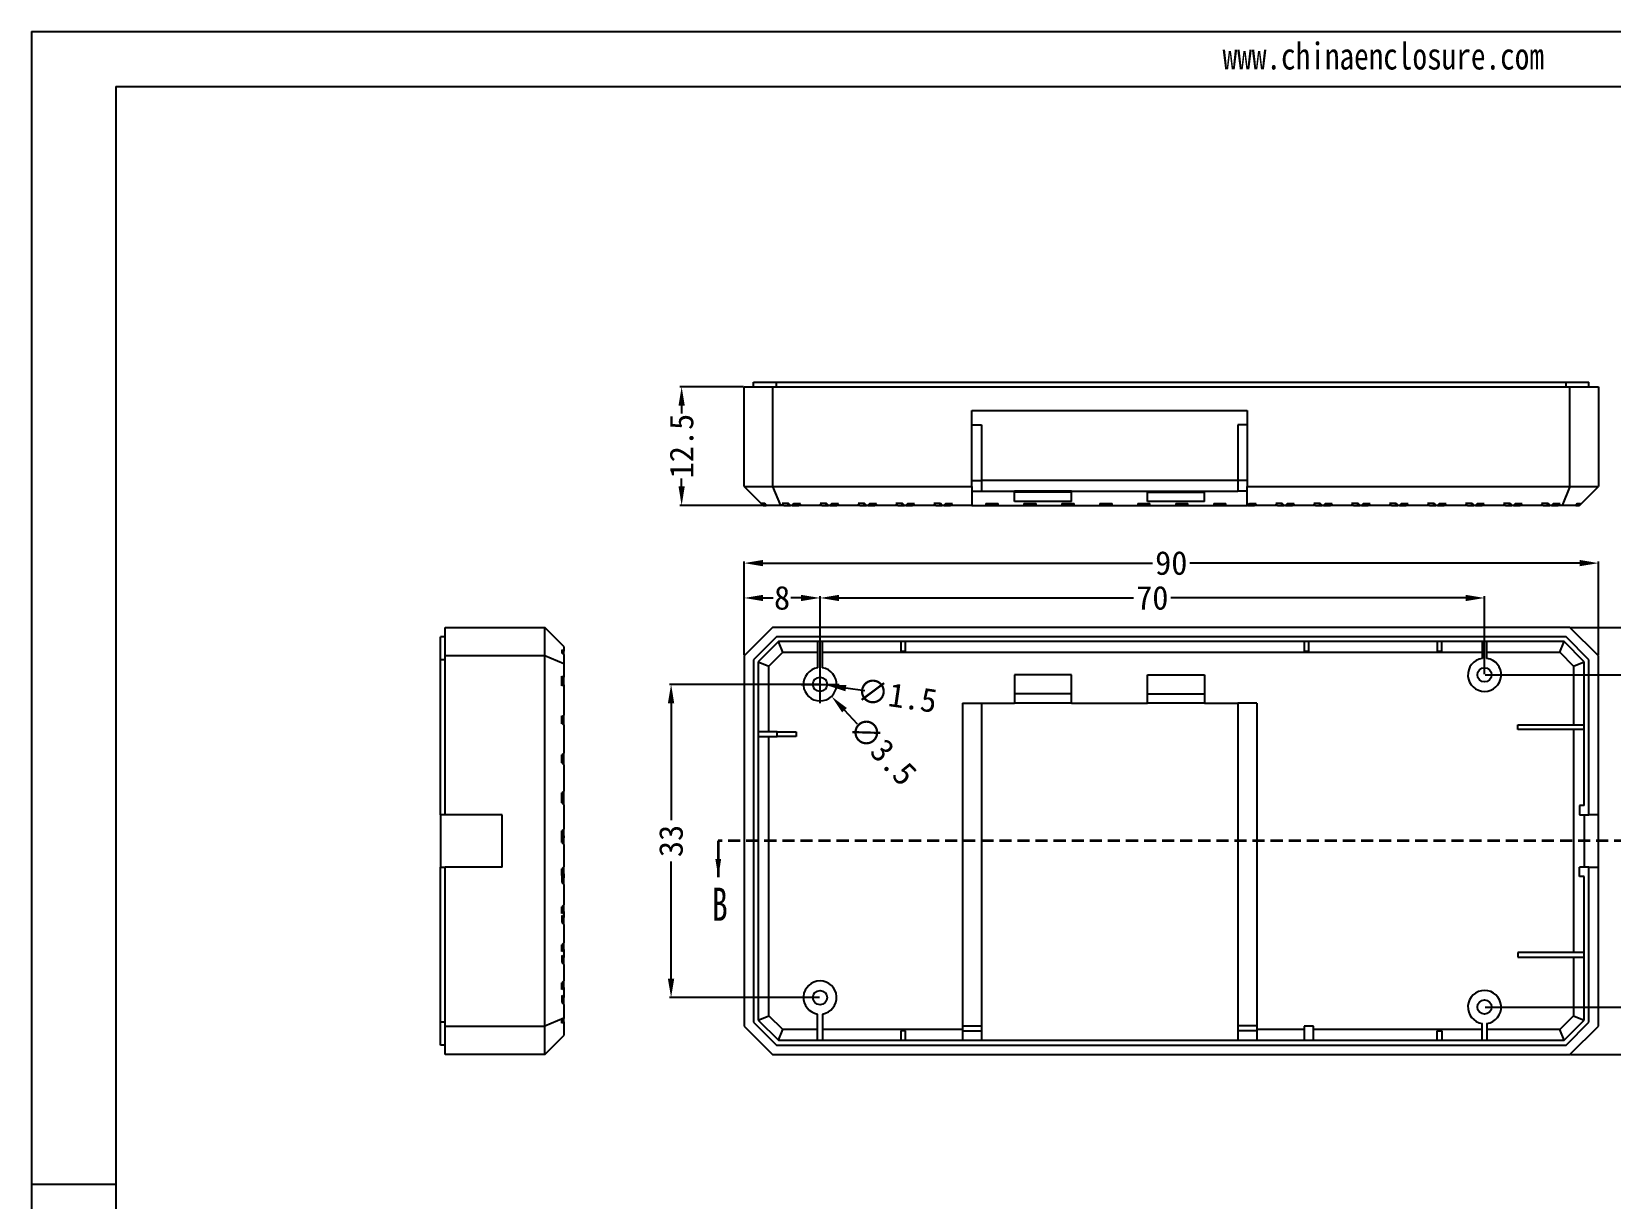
# Model space of a CAD drawing. Header units: millimetres. Extents: x -2140 to -1200, y 2406 to 2649.
# Drawn here: x -2140.2 to -1973.8, y 2526.3 to 2649.3 of the extents above; entities that cross this region are included whole.
import ezdxf

# ---------------------------------------------------------------- set-up
doc = ezdxf.new("R2010")
doc.units = ezdxf.units.MM
doc.linetypes.add('HIDDEN', pattern=[1.905, 1.27, -0.635])
doc.layers.add('文字', color=81, linetype='Continuous')
doc.styles.add('SLDTEXTSTYLE5', font='TXT', dxfattribs={"width": 0.7})
doc.styles.add('宋体', font='', dxfattribs={"width": 0.8, "height": 3.5})
doc.styles.get('宋体').set_extended_font_data('SimSun')
doc.dimstyles.new('2.5', dxfattribs={"dimtxt": 2.5, "dimasz": 2, "dimexe": 0.18, "dimexo": 0.0625, "dimgap": 0.09, "dimtad": 0, "dimdsep": 46, "dimtxsty": 'Standard', "dimcen": 2, "dimclrd": 3, "dimclre": 3, "dimclrt": 256, "dimadec": 0, "dimazin": 2, "dimtfac": 1, "dimtofl": 0, "dimtmove": 0, "dimatfit": 3, "dimfxl": 0, "dimtolj": 1, "dimtzin": 0, "dimarcsym": 0})

# ---------------------------------------------------------------- blocks, each defined once
blk = doc.blocks.new('*D181')
at = {"color": 3, "lineweight": -2, "transparency": 16777216}
for p, q in [((-2065.17, 2611.84), (-2071.86, 2611.84)), ((-2071.68, 2609.84), (-2071.68, 2609.01)), ((-2071.68, 2601.34), (-2071.68, 2602.17)), ((-2062.85, 2599.34), (-2071.86, 2599.34))]:
    blk.add_line(p, q, dxfattribs=at)
at = {"color": 3, "transparency": 16777216}
for points in [[(-2072.01, 2609.84), (-2071.35, 2609.84), (-2071.68, 2611.84)], [(-2072.01, 2601.34), (-2071.35, 2601.34), (-2071.68, 2599.34)]]:
    blk.add_solid(points, dxfattribs=at)
at = {"layer": 'Defpoints', "color": 0, "transparency": 16777216}
for p in [(-2065.1, 2611.84), (-2071.68, 2599.34), (-2062.78, 2599.34)]:
    blk.add_point(p, dxfattribs=at)
at = {"transparency": 16777216, "insert": (-2071.68, 2605.59), "char_height": 2.5, "attachment_point": 5, "rotation": 90}
blk.add_mtext('\\A1;12.5', dxfattribs=at)
blk = doc.blocks.new('*D182')
at = {"color": 3, "lineweight": -2, "transparency": 16777216}
for p, q in [((-2065.1, 2583.55), (-2065.1, 2589.77)), ((-2063.1, 2589.59), (-2062.03, 2589.59)), ((-2059.1, 2589.59), (-2060.18, 2589.59)), ((-2057.1, 2580.55), (-2057.1, 2589.77))]:
    blk.add_line(p, q, dxfattribs=at)
at = {"color": 3, "transparency": 16777216}
for points in [[(-2063.1, 2589.92), (-2063.1, 2589.26), (-2065.1, 2589.59)], [(-2059.1, 2589.92), (-2059.1, 2589.26), (-2057.1, 2589.59)]]:
    blk.add_solid(points, dxfattribs=at)
at = {"layer": 'Defpoints', "color": 0, "transparency": 16777216}
for p in [(-2057.1, 2589.59), (-2065.1, 2583.49), (-2057.1, 2580.49)]:
    blk.add_point(p, dxfattribs=at)
at = {"transparency": 16777216, "insert": (-2061.1, 2589.59), "char_height": 2.5, "attachment_point": 5}
blk.add_mtext('\\A1;8', dxfattribs=at)
blk = doc.blocks.new('*D183')
at = {"color": 3, "lineweight": -2, "transparency": 16777216}
for p, q in [((-2057.1, 2580.55), (-2057.1, 2589.77)), ((-2055.1, 2589.59), (-2024.07, 2589.59)), ((-1989.1, 2589.59), (-2020.14, 2589.59)), ((-1987.1, 2581.55), (-1987.1, 2589.77))]:
    blk.add_line(p, q, dxfattribs=at)
at = {"color": 3, "transparency": 16777216}
for points in [[(-2055.1, 2589.92), (-2055.1, 2589.26), (-2057.1, 2589.59)], [(-1989.1, 2589.92), (-1989.1, 2589.26), (-1987.1, 2589.59)]]:
    blk.add_solid(points, dxfattribs=at)
at = {"layer": 'Defpoints', "color": 0, "transparency": 16777216}
for p in [(-1987.1, 2589.59), (-1987.1, 2581.49), (-2057.1, 2580.49)]:
    blk.add_point(p, dxfattribs=at)
at = {"transparency": 16777216, "insert": (-2022.1, 2589.59), "char_height": 2.5, "attachment_point": 5}
blk.add_mtext('\\A1;70', dxfattribs=at)
blk = doc.blocks.new('*D184')
at = {"color": 3, "lineweight": -2, "transparency": 16777216}
for p, q in [((-2065.1, 2583.55), (-2065.1, 2593.44)), ((-2063.1, 2593.26), (-2022.07, 2593.26)), ((-1977.1, 2593.26), (-2018.14, 2593.26)), ((-1975.1, 2583.55), (-1975.1, 2593.44))]:
    blk.add_line(p, q, dxfattribs=at)
at = {"color": 3, "transparency": 16777216}
for points in [[(-2063.1, 2593.6), (-2063.1, 2592.93), (-2065.1, 2593.26)], [(-1977.1, 2593.6), (-1977.1, 2592.93), (-1975.1, 2593.26)]]:
    blk.add_solid(points, dxfattribs=at)
at = {"layer": 'Defpoints', "color": 0, "transparency": 16777216}
for p in [(-1975.1, 2593.26), (-2065.1, 2583.49), (-1975.1, 2583.49)]:
    blk.add_point(p, dxfattribs=at)
at = {"transparency": 16777216, "insert": (-2020.1, 2593.26), "char_height": 2.5, "attachment_point": 5}
blk.add_mtext('\\A1;90', dxfattribs=at)
blk = doc.blocks.new('*D185')
at = {"color": 3, "lineweight": -2, "transparency": 16777216}
for p, q in [((-1987.04, 2581.49), (-1968.7, 2581.49)), ((-1968.88, 2579.49), (-1968.88, 2566.17)), ((-1968.88, 2548.49), (-1968.88, 2561.82)), ((-1987.04, 2546.49), (-1968.7, 2546.49))]:
    blk.add_line(p, q, dxfattribs=at)
at = {"color": 3, "transparency": 16777216}
for points in [[(-1969.21, 2579.49), (-1968.54, 2579.49), (-1968.88, 2581.49)], [(-1969.21, 2548.49), (-1968.54, 2548.49), (-1968.88, 2546.49)]]:
    blk.add_solid(points, dxfattribs=at)
at = {"layer": 'Defpoints', "color": 0, "transparency": 16777216}
for p in [(-1987.1, 2581.49), (-1968.88, 2581.49), (-1987.1, 2546.49)]:
    blk.add_point(p, dxfattribs=at)
at = {"transparency": 16777216, "insert": (-1968.88, 2563.99), "char_height": 2.5, "attachment_point": 5, "rotation": 90}
blk.add_mtext('\\A1;35', dxfattribs=at)
blk = doc.blocks.new('*D186')
at = {"color": 3, "lineweight": -2, "transparency": 16777216}
for p, q in [((-1978.04, 2586.49), (-1965.44, 2586.49)), ((-1965.62, 2584.49), (-1965.62, 2566.17)), ((-1965.62, 2543.49), (-1965.62, 2561.82)), ((-1978.04, 2541.49), (-1965.44, 2541.49))]:
    blk.add_line(p, q, dxfattribs=at)
at = {"color": 3, "transparency": 16777216}
for points in [[(-1965.95, 2584.49), (-1965.28, 2584.49), (-1965.62, 2586.49)], [(-1965.95, 2543.49), (-1965.28, 2543.49), (-1965.62, 2541.49)]]:
    blk.add_solid(points, dxfattribs=at)
at = {"layer": 'Defpoints', "color": 0, "transparency": 16777216}
for p in [(-1978.1, 2586.49), (-1965.62, 2586.49), (-1978.1, 2541.49)]:
    blk.add_point(p, dxfattribs=at)
at = {"transparency": 16777216, "insert": (-1965.62, 2563.99), "char_height": 2.5, "attachment_point": 5, "rotation": 90}
blk.add_mtext('\\A1;45', dxfattribs=at)
blk = doc.blocks.new('*D188')
at = {"color": 3, "lineweight": -2, "transparency": 16777216}
for p, q in [((-2057.1, 2578.49), (-2057.1, 2582.49)), ((-2059.1, 2580.49), (-2055.1, 2580.49)), ((-2053.15, 2576.31), (-2054.53, 2577.77))]:
    blk.add_line(p, q, dxfattribs=at)
at = {"color": 3, "transparency": 16777216}
blk.add_solid([(-2054.28, 2578), (-2054.77, 2577.54), (-2055.9, 2579.22)], dxfattribs=at)
at = {"layer": 'Defpoints', "color": 0, "transparency": 16777216}
for p in [(-2058.3, 2581.76), (-2055.9, 2579.22)]:
    blk.add_point(p, dxfattribs=at)
at = {"transparency": 16777216, "insert": (-2050.52, 2573.52), "char_height": 2.5, "attachment_point": 5, "rotation": 313.3825}
blk.add_mtext('\\A1;∅3.5', dxfattribs=at)
blk = doc.blocks.new('*D189')
at = {"color": 3, "lineweight": -2, "transparency": 16777216}
for p, q in [((-2057.1, 2578.49), (-2057.1, 2582.49)), ((-2059.1, 2580.49), (-2055.1, 2580.49)), ((-2052.4, 2579.81), (-2054.38, 2580.09))]:
    blk.add_line(p, q, dxfattribs=at)
at = {"color": 3, "transparency": 16777216}
blk.add_solid([(-2054.33, 2580.42), (-2054.43, 2579.76), (-2056.36, 2580.38)], dxfattribs=at)
at = {"layer": 'Defpoints', "color": 0, "transparency": 16777216}
for p in [(-2057.85, 2580.6), (-2056.36, 2580.38)]:
    blk.add_point(p, dxfattribs=at)
at = {"transparency": 16777216, "insert": (-2049.02, 2579.31), "char_height": 2.5, "attachment_point": 5, "rotation": 351.6967}
blk.add_mtext('\\A1;∅1.5', dxfattribs=at)
blk = doc.blocks.new('*D190')
at = {"color": 3, "lineweight": -2, "transparency": 16777216}
for p, q in [((-2057.17, 2580.49), (-2072.97, 2580.49)), ((-2072.79, 2578.49), (-2072.79, 2566.17)), ((-2072.79, 2549.49), (-2072.79, 2561.82)), ((-2057.17, 2547.49), (-2072.97, 2547.49))]:
    blk.add_line(p, q, dxfattribs=at)
at = {"color": 3, "transparency": 16777216}
for points in [[(-2073.13, 2578.49), (-2072.46, 2578.49), (-2072.79, 2580.49)], [(-2073.13, 2549.49), (-2072.46, 2549.49), (-2072.79, 2547.49)]]:
    blk.add_solid(points, dxfattribs=at)
at = {"layer": 'Defpoints', "color": 0, "transparency": 16777216}
for p in [(-2072.79, 2580.49), (-2057.1, 2580.49), (-2057.1, 2547.49)]:
    blk.add_point(p, dxfattribs=at)
at = {"transparency": 16777216, "insert": (-2072.79, 2563.99), "char_height": 2.5, "attachment_point": 5, "rotation": 90}
blk.add_mtext('\\A1;33', dxfattribs=at)

msp = doc.modelspace()

# ---------------------------------------------------------------- linework, layer by layer
for p, q in [((-2140.157, 2649.26), (-1796.623, 2649.26)), ((-2140.157, 2649.26), (-2140.157, 2406.357)), ((-2131.268, 2643.476), (-1802.406, 2643.476)), ((-2131.268, 2643.476), (-2131.268, 2412.14)), ((-2131.268, 2527.808), (-2140.157, 2527.808))]:
    msp.add_line(p, q)
at = {"color": 7, "linetype": 'Continuous', "lineweight": 25}
for p, q in [((-2065.103, 2601.34), (-2065.103, 2611.84)), ((-2065.103, 2611.84), (-2062.103, 2611.84)), ((-2064.103, 2611.84), (-2064.103, 2612.34)), ((-2064.103, 2612.34), (-2061.689, 2612.34)), ((-2062.103, 2611.84), (-2062.103, 2601.34)), ((-2062.103, 2611.84), (-1978.103, 2611.84)), ((-2061.689, 2611.84), (-2061.689, 2612.34)), ((-2061.689, 2612.34), (-1978.517, 2612.34)), ((-1978.517, 2611.84), (-1978.517, 2612.34)), ((-1978.517, 2612.34), (-1976.103, 2612.34)), ((-1978.103, 2601.34), (-1978.103, 2611.84)), ((-1978.103, 2611.84), (-1975.103, 2611.84)), ((-1976.103, 2611.84), (-1976.103, 2612.34)), ((-1975.103, 2611.84), (-1975.103, 2601.34)), ((-2041.103, 2609.34), (-2012.103, 2609.34)), ((-2041.103, 2601.34), (-2041.103, 2609.34)), ((-2041.103, 2607.84), (-2040.103, 2607.84)), ((-2040.103, 2607.84), (-2040.103, 2601.961)), ((-2012.103, 2607.84), (-2013.103, 2607.84)), ((-2013.103, 2607.84), (-2013.103, 2601.961)), ((-2012.103, 2609.34), (-2012.103, 2601.34)), ((-2065.103, 2601.34), (-2063.218, 2599.455)), ((-2065.103, 2601.34), (-2062.103, 2601.34)), ((-2062.103, 2601.34), (-2061.274, 2599.34)), ((-2062.103, 2601.34), (-2041.103, 2601.34)), ((-2041.103, 2601.961), (-2040.103, 2601.961)), ((-2041.103, 2601.34), (-2041.103, 2599.34)), ((-2013.103, 2601.961), (-2040.103, 2601.961)), ((-2040.103, 2601.961), (-2040.103, 2600.84)), ((-2013.103, 2601.961), (-2013.103, 2600.84)), ((-2012.103, 2601.961), (-2013.103, 2601.961)), ((-2012.103, 2601.34), (-1978.103, 2601.34)), ((-2012.103, 2599.34), (-2012.103, 2601.34)), ((-1978.103, 2601.34), (-1978.931, 2599.34)), ((-1978.103, 2601.34), (-1975.103, 2601.34)), ((-1977.103, 2599.34), (-1975.103, 2601.34)), ((-2062.923, 2599.54), (-2063.276, 2599.54)), ((-2063.276, 2599.54), (-2063.218, 2599.455)), ((-2062.785, 2599.34), (-2062.923, 2599.54)), ((-2060.411, 2599.54), (-2061.101, 2599.54)), ((-2061.101, 2599.54), (-2060.911, 2599.34)), ((-2060.493, 2599.54), (-2060.493, 2599.34)), ((-2060.221, 2599.34), (-2060.411, 2599.54)), ((-2059.853, 2599.54), (-2060.053, 2599.34)), ((-2059.853, 2599.54), (-2059.146, 2599.54)), ((-2059.794, 2599.54), (-2059.794, 2599.34)), ((-2059.346, 2599.34), (-2059.146, 2599.54)), ((-2056.411, 2599.54), (-2057.101, 2599.54)), ((-2057.101, 2599.54), (-2056.911, 2599.34)), ((-2056.493, 2599.54), (-2056.493, 2599.34)), ((-2056.221, 2599.34), (-2056.411, 2599.54)), ((-2055.853, 2599.54), (-2056.053, 2599.34)), ((-2055.853, 2599.54), (-2055.146, 2599.54)), ((-2055.794, 2599.54), (-2055.794, 2599.34)), ((-2055.346, 2599.34), (-2055.146, 2599.54)), ((-2052.411, 2599.54), (-2053.101, 2599.54)), ((-2053.101, 2599.54), (-2052.911, 2599.34)), ((-2052.493, 2599.54), (-2052.493, 2599.34)), ((-2052.221, 2599.34), (-2052.411, 2599.54)), ((-2051.853, 2599.54), (-2052.053, 2599.34)), ((-2051.853, 2599.54), (-2051.146, 2599.54)), ((-2051.794, 2599.54), (-2051.794, 2599.34)), ((-2051.346, 2599.34), (-2051.146, 2599.54)), ((-2048.411, 2599.54), (-2049.101, 2599.54)), ((-2049.101, 2599.54), (-2048.911, 2599.34)), ((-2048.493, 2599.54), (-2048.493, 2599.34)), ((-2048.221, 2599.34), (-2048.411, 2599.54)), ((-2047.853, 2599.54), (-2048.053, 2599.34)), ((-2047.853, 2599.54), (-2047.146, 2599.54)), ((-2047.794, 2599.54), (-2047.794, 2599.34)), ((-2047.346, 2599.34), (-2047.146, 2599.54)), ((-2044.411, 2599.54), (-2045.101, 2599.54)), ((-2045.101, 2599.54), (-2044.911, 2599.34)), ((-2044.493, 2599.54), (-2044.493, 2599.34)), ((-2044.221, 2599.34), (-2044.411, 2599.54)), ((-2043.853, 2599.54), (-2044.053, 2599.34)), ((-2043.853, 2599.54), (-2043.146, 2599.54)), ((-2043.794, 2599.54), (-2043.794, 2599.34)), ((-2043.346, 2599.34), (-2043.146, 2599.54)), ((-2041.103, 2600.84), (-2040.103, 2600.84)), ((-2040.103, 2600.84), (-2036.603, 2600.84)), ((-2039.634, 2599.54), (-2039.634, 2599.34)), ((-2039.634, 2599.54), (-2038.346, 2599.54)), ((-2039.351, 2599.54), (-2039.351, 2599.34)), ((-2039.006, 2599.34), (-2039.006, 2599.54)), ((-2038.653, 2599.54), (-2038.653, 2599.34)), ((-2038.346, 2599.34), (-2038.346, 2599.54)), ((-2036.603, 2599.74), (-2036.603, 2600.84)), ((-2030.603, 2600.84), (-2036.603, 2600.84)), ((-2030.603, 2600.74), (-2036.603, 2600.74)), ((-2030.603, 2599.74), (-2036.603, 2599.74)), ((-2035.634, 2599.54), (-2035.634, 2599.34)), ((-2035.634, 2599.54), (-2034.346, 2599.54)), ((-2035.351, 2599.54), (-2035.351, 2599.34)), ((-2035.006, 2599.34), (-2035.006, 2599.54)), ((-2034.653, 2599.54), (-2034.653, 2599.34)), ((-2034.346, 2599.34), (-2034.346, 2599.54)), ((-2031.634, 2599.54), (-2031.634, 2599.34)), ((-2031.634, 2599.54), (-2030.346, 2599.54)), ((-2031.351, 2599.54), (-2031.351, 2599.34)), ((-2031.006, 2599.34), (-2031.006, 2599.54)), ((-2030.653, 2599.54), (-2030.653, 2599.34)), ((-2030.603, 2599.74), (-2030.603, 2600.84)), ((-2030.603, 2600.84), (-2022.603, 2600.84)), ((-2030.346, 2599.34), (-2030.346, 2599.54)), ((-2027.634, 2599.54), (-2027.634, 2599.34)), ((-2027.634, 2599.54), (-2026.346, 2599.54)), ((-2027.351, 2599.54), (-2027.351, 2599.34)), ((-2027.006, 2599.34), (-2027.006, 2599.54)), ((-2026.653, 2599.54), (-2026.653, 2599.34)), ((-2026.346, 2599.34), (-2026.346, 2599.54)), ((-2023.634, 2599.54), (-2023.634, 2599.34)), ((-2023.634, 2599.54), (-2022.346, 2599.54)), ((-2023.351, 2599.54), (-2023.351, 2599.34)), ((-2023.006, 2599.34), (-2023.006, 2599.54)), ((-2022.653, 2599.54), (-2022.653, 2599.34)), ((-2022.603, 2599.74), (-2022.603, 2600.84)), ((-2022.603, 2600.84), (-2016.603, 2600.84)), ((-2022.603, 2600.74), (-2016.603, 2600.74)), ((-2016.603, 2599.74), (-2022.603, 2599.74)), ((-2022.346, 2599.34), (-2022.346, 2599.54)), ((-2019.634, 2599.54), (-2019.634, 2599.34)), ((-2019.634, 2599.54), (-2018.346, 2599.54)), ((-2019.351, 2599.54), (-2019.351, 2599.34)), ((-2019.006, 2599.34), (-2019.006, 2599.54)), ((-2018.653, 2599.54), (-2018.653, 2599.34)), ((-2018.346, 2599.34), (-2018.346, 2599.54)), ((-2016.603, 2599.74), (-2016.603, 2600.84)), ((-2016.603, 2600.84), (-2013.103, 2600.84)), ((-2015.634, 2599.54), (-2015.634, 2599.34)), ((-2015.634, 2599.54), (-2014.346, 2599.54)), ((-2015.351, 2599.54), (-2015.351, 2599.34)), ((-2015.006, 2599.34), (-2015.006, 2599.54)), ((-2014.653, 2599.54), (-2014.653, 2599.34)), ((-2014.346, 2599.34), (-2014.346, 2599.54)), ((-2012.103, 2600.84), (-2013.103, 2600.84)), ((-2011.853, 2599.54), (-2012.053, 2599.34)), ((-2011.853, 2599.54), (-2011.146, 2599.54)), ((-2011.794, 2599.54), (-2011.794, 2599.34)), ((-2011.346, 2599.34), (-2011.146, 2599.54)), ((-2008.411, 2599.54), (-2009.101, 2599.54)), ((-2009.101, 2599.54), (-2008.911, 2599.34)), ((-2008.493, 2599.54), (-2008.493, 2599.34)), ((-2008.221, 2599.34), (-2008.411, 2599.54)), ((-2007.853, 2599.54), (-2008.053, 2599.34)), ((-2007.853, 2599.54), (-2007.146, 2599.54)), ((-2007.794, 2599.54), (-2007.794, 2599.34)), ((-2007.346, 2599.34), (-2007.146, 2599.54)), ((-2004.411, 2599.54), (-2005.101, 2599.54)), ((-2005.101, 2599.54), (-2004.911, 2599.34)), ((-2004.493, 2599.54), (-2004.493, 2599.34)), ((-2004.221, 2599.34), (-2004.411, 2599.54)), ((-2003.853, 2599.54), (-2004.053, 2599.34)), ((-2003.853, 2599.54), (-2003.146, 2599.54)), ((-2003.794, 2599.54), (-2003.794, 2599.34)), ((-2003.346, 2599.34), (-2003.146, 2599.54)), ((-2000.411, 2599.54), (-2001.101, 2599.54)), ((-2001.101, 2599.54), (-2000.911, 2599.34)), ((-2000.493, 2599.54), (-2000.493, 2599.34)), ((-2000.221, 2599.34), (-2000.411, 2599.54)), ((-1999.853, 2599.54), (-2000.053, 2599.34)), ((-1999.853, 2599.54), (-1999.146, 2599.54)), ((-1999.794, 2599.54), (-1999.794, 2599.34)), ((-1999.346, 2599.34), (-1999.146, 2599.54)), ((-1996.411, 2599.54), (-1997.101, 2599.54)), ((-1997.101, 2599.54), (-1996.911, 2599.34)), ((-1996.493, 2599.54), (-1996.493, 2599.34)), ((-1996.221, 2599.34), (-1996.411, 2599.54)), ((-1995.853, 2599.54), (-1996.053, 2599.34)), ((-1995.853, 2599.54), (-1995.146, 2599.54)), ((-1995.794, 2599.54), (-1995.794, 2599.34)), ((-1995.346, 2599.34), (-1995.146, 2599.54)), ((-1992.411, 2599.54), (-1993.101, 2599.54)), ((-1993.101, 2599.54), (-1992.911, 2599.34)), ((-1992.493, 2599.54), (-1992.493, 2599.34)), ((-1992.221, 2599.34), (-1992.411, 2599.54)), ((-1991.853, 2599.54), (-1992.053, 2599.34)), ((-1991.853, 2599.54), (-1991.146, 2599.54)), ((-1991.794, 2599.54), (-1991.794, 2599.34)), ((-1991.346, 2599.34), (-1991.146, 2599.54)), ((-1988.411, 2599.54), (-1989.101, 2599.54)), ((-1989.101, 2599.54), (-1988.911, 2599.34)), ((-1988.493, 2599.54), (-1988.493, 2599.34)), ((-1988.221, 2599.34), (-1988.411, 2599.54)), ((-1987.853, 2599.54), (-1988.053, 2599.34)), ((-1987.853, 2599.54), (-1987.146, 2599.54)), ((-1987.794, 2599.54), (-1987.794, 2599.34)), ((-1987.346, 2599.34), (-1987.146, 2599.54)), ((-1984.411, 2599.54), (-1985.101, 2599.54)), ((-1985.101, 2599.54), (-1984.911, 2599.34)), ((-1984.493, 2599.54), (-1984.493, 2599.34)), ((-1984.221, 2599.34), (-1984.411, 2599.54)), ((-1983.853, 2599.54), (-1984.053, 2599.34)), ((-1983.853, 2599.54), (-1983.146, 2599.54)), ((-1983.794, 2599.54), (-1983.794, 2599.34)), ((-1983.346, 2599.34), (-1983.146, 2599.54)), ((-1980.411, 2599.54), (-1981.101, 2599.54)), ((-1981.101, 2599.54), (-1980.911, 2599.34)), ((-1980.493, 2599.54), (-1980.493, 2599.34)), ((-1980.221, 2599.34), (-1980.411, 2599.54)), ((-1979.853, 2599.54), (-1980.053, 2599.34)), ((-1979.853, 2599.54), (-1979.146, 2599.54)), ((-1979.794, 2599.54), (-1979.794, 2599.34)), ((-1979.346, 2599.34), (-1979.146, 2599.54)), ((-1977.351, 2599.54), (-1977.492, 2599.34)), ((-1977.351, 2599.54), (-1976.997, 2599.54)), ((-1977.138, 2599.34), (-1976.997, 2599.54)), ((-2063.218, 2599.455), (-2063.103, 2599.34)), ((-2063.103, 2599.34), (-2062.785, 2599.34)), ((-2061.274, 2599.34), (-2062.785, 2599.34)), ((-2060.911, 2599.34), (-2061.274, 2599.34)), ((-2060.911, 2599.34), (-2060.493, 2599.34)), ((-2060.493, 2599.34), (-2060.221, 2599.34)), ((-2060.053, 2599.34), (-2060.221, 2599.34)), ((-2060.053, 2599.34), (-2059.794, 2599.34)), ((-2059.794, 2599.34), (-2059.346, 2599.34)), ((-2056.911, 2599.34), (-2059.346, 2599.34)), ((-2056.911, 2599.34), (-2056.493, 2599.34)), ((-2056.493, 2599.34), (-2056.221, 2599.34)), ((-2056.053, 2599.34), (-2056.221, 2599.34)), ((-2056.053, 2599.34), (-2055.794, 2599.34)), ((-2055.794, 2599.34), (-2055.346, 2599.34)), ((-2052.911, 2599.34), (-2055.346, 2599.34)), ((-2052.911, 2599.34), (-2052.493, 2599.34)), ((-2052.493, 2599.34), (-2052.221, 2599.34)), ((-2052.053, 2599.34), (-2052.221, 2599.34)), ((-2052.053, 2599.34), (-2051.794, 2599.34)), ((-2051.794, 2599.34), (-2051.346, 2599.34)), ((-2048.911, 2599.34), (-2051.346, 2599.34)), ((-2048.911, 2599.34), (-2048.493, 2599.34)), ((-2048.493, 2599.34), (-2048.221, 2599.34)), ((-2048.053, 2599.34), (-2048.221, 2599.34)), ((-2048.053, 2599.34), (-2047.794, 2599.34)), ((-2047.794, 2599.34), (-2047.346, 2599.34)), ((-2044.911, 2599.34), (-2047.346, 2599.34)), ((-2044.911, 2599.34), (-2044.493, 2599.34)), ((-2044.493, 2599.34), (-2044.221, 2599.34)), ((-2044.053, 2599.34), (-2044.221, 2599.34)), ((-2044.053, 2599.34), (-2043.794, 2599.34)), ((-2043.794, 2599.34), (-2043.346, 2599.34)), ((-2041.103, 2599.34), (-2043.346, 2599.34)), ((-2041.103, 2599.34), (-2039.634, 2599.34)), ((-2039.634, 2599.34), (-2039.351, 2599.34)), ((-2039.351, 2599.34), (-2039.006, 2599.34)), ((-2039.006, 2599.34), (-2038.653, 2599.34)), ((-2038.653, 2599.34), (-2038.346, 2599.34)), ((-2038.346, 2599.34), (-2035.634, 2599.34)), ((-2035.634, 2599.34), (-2035.351, 2599.34)), ((-2035.351, 2599.34), (-2035.006, 2599.34)), ((-2035.006, 2599.34), (-2034.653, 2599.34)), ((-2034.653, 2599.34), (-2034.346, 2599.34)), ((-2034.346, 2599.34), (-2031.634, 2599.34)), ((-2031.634, 2599.34), (-2031.351, 2599.34)), ((-2031.351, 2599.34), (-2031.006, 2599.34)), ((-2031.006, 2599.34), (-2030.653, 2599.34)), ((-2030.653, 2599.34), (-2030.346, 2599.34)), ((-2030.346, 2599.34), (-2027.634, 2599.34)), ((-2027.634, 2599.34), (-2027.351, 2599.34)), ((-2027.351, 2599.34), (-2027.006, 2599.34)), ((-2027.006, 2599.34), (-2026.653, 2599.34)), ((-2026.653, 2599.34), (-2026.346, 2599.34)), ((-2026.346, 2599.34), (-2023.634, 2599.34)), ((-2023.634, 2599.34), (-2023.351, 2599.34)), ((-2023.351, 2599.34), (-2023.006, 2599.34)), ((-2023.006, 2599.34), (-2022.653, 2599.34)), ((-2022.653, 2599.34), (-2022.346, 2599.34)), ((-2022.346, 2599.34), (-2019.634, 2599.34)), ((-2019.634, 2599.34), (-2019.351, 2599.34)), ((-2019.351, 2599.34), (-2019.006, 2599.34)), ((-2019.006, 2599.34), (-2018.653, 2599.34)), ((-2018.653, 2599.34), (-2018.346, 2599.34)), ((-2018.346, 2599.34), (-2015.634, 2599.34)), ((-2015.634, 2599.34), (-2015.351, 2599.34)), ((-2015.351, 2599.34), (-2015.006, 2599.34)), ((-2015.006, 2599.34), (-2014.653, 2599.34)), ((-2014.653, 2599.34), (-2014.346, 2599.34)), ((-2014.346, 2599.34), (-2012.103, 2599.34)), ((-2012.053, 2599.34), (-2012.103, 2599.34)), ((-2012.053, 2599.34), (-2011.794, 2599.34)), ((-2011.794, 2599.34), (-2011.346, 2599.34)), ((-2008.911, 2599.34), (-2011.346, 2599.34)), ((-2008.911, 2599.34), (-2008.493, 2599.34)), ((-2008.493, 2599.34), (-2008.221, 2599.34)), ((-2008.053, 2599.34), (-2008.221, 2599.34)), ((-2008.053, 2599.34), (-2007.794, 2599.34)), ((-2007.794, 2599.34), (-2007.346, 2599.34)), ((-2004.911, 2599.34), (-2007.346, 2599.34)), ((-2004.911, 2599.34), (-2004.493, 2599.34)), ((-2004.493, 2599.34), (-2004.221, 2599.34)), ((-2004.053, 2599.34), (-2004.221, 2599.34)), ((-2004.053, 2599.34), (-2003.794, 2599.34)), ((-2003.794, 2599.34), (-2003.346, 2599.34)), ((-2000.911, 2599.34), (-2003.346, 2599.34)), ((-2000.911, 2599.34), (-2000.493, 2599.34)), ((-2000.493, 2599.34), (-2000.221, 2599.34)), ((-2000.053, 2599.34), (-2000.221, 2599.34)), ((-2000.053, 2599.34), (-1999.794, 2599.34)), ((-1999.794, 2599.34), (-1999.346, 2599.34)), ((-1996.911, 2599.34), (-1999.346, 2599.34)), ((-1996.911, 2599.34), (-1996.493, 2599.34)), ((-1996.493, 2599.34), (-1996.221, 2599.34)), ((-1996.053, 2599.34), (-1996.221, 2599.34)), ((-1996.053, 2599.34), (-1995.794, 2599.34)), ((-1995.794, 2599.34), (-1995.346, 2599.34)), ((-1992.911, 2599.34), (-1995.346, 2599.34)), ((-1992.911, 2599.34), (-1992.493, 2599.34)), ((-1992.493, 2599.34), (-1992.221, 2599.34)), ((-1992.053, 2599.34), (-1992.221, 2599.34)), ((-1992.053, 2599.34), (-1991.794, 2599.34)), ((-1991.794, 2599.34), (-1991.346, 2599.34)), ((-1988.911, 2599.34), (-1991.346, 2599.34)), ((-1988.911, 2599.34), (-1988.493, 2599.34)), ((-1988.493, 2599.34), (-1988.221, 2599.34)), ((-1988.053, 2599.34), (-1988.221, 2599.34)), ((-1988.053, 2599.34), (-1987.794, 2599.34)), ((-1987.794, 2599.34), (-1987.346, 2599.34)), ((-1984.911, 2599.34), (-1987.346, 2599.34)), ((-1984.911, 2599.34), (-1984.493, 2599.34)), ((-1984.493, 2599.34), (-1984.221, 2599.34)), ((-1984.053, 2599.34), (-1984.221, 2599.34)), ((-1984.053, 2599.34), (-1983.794, 2599.34)), ((-1983.794, 2599.34), (-1983.346, 2599.34)), ((-1980.911, 2599.34), (-1983.346, 2599.34)), ((-1980.911, 2599.34), (-1980.493, 2599.34)), ((-1980.493, 2599.34), (-1980.221, 2599.34)), ((-1980.053, 2599.34), (-1980.221, 2599.34)), ((-1980.053, 2599.34), (-1979.794, 2599.34)), ((-1979.794, 2599.34), (-1979.346, 2599.34)), ((-1978.931, 2599.34), (-1979.346, 2599.34)), ((-1977.492, 2599.34), (-1978.931, 2599.34)), ((-1977.492, 2599.34), (-1977.138, 2599.34)), ((-1977.103, 2599.34), (-1977.138, 2599.34)), ((-2096.588, 2583.492), (-2096.588, 2586.492)), ((-2096.588, 2586.492), (-2086.088, 2586.492)), ((-2086.088, 2583.492), (-2086.088, 2586.492)), ((-2084.088, 2584.492), (-2086.088, 2586.492)), ((-2062.103, 2586.492), (-2065.103, 2583.492)), ((-1978.103, 2586.492), (-2062.103, 2586.492)), ((-1975.103, 2583.492), (-1978.103, 2586.492)), ((-2096.588, 2585.492), (-2097.088, 2585.492)), ((-2097.088, 2583.078), (-2097.088, 2585.492)), ((-2061.689, 2585.492), (-2064.103, 2583.078)), ((-2061.482, 2584.992), (-2063.603, 2582.871)), ((-1978.517, 2585.492), (-2061.689, 2585.492)), ((-1978.724, 2584.992), (-2061.482, 2584.992)), ((-2061.017, 2583.871), (-2061.482, 2584.992)), ((-2057.353, 2584.992), (-2057.353, 2582.224)), ((-2056.853, 2582.224), (-2056.853, 2584.992)), ((-2048.603, 2584.992), (-2048.603, 2583.992)), ((-2048.103, 2583.992), (-2048.103, 2584.992)), ((-2006.103, 2584.992), (-2006.103, 2583.992)), ((-2005.603, 2583.992), (-2005.603, 2584.992)), ((-1992.103, 2584.992), (-1992.103, 2583.992)), ((-1991.603, 2583.992), (-1991.603, 2584.992)), ((-1987.353, 2584.992), (-1987.353, 2583.224)), ((-1986.853, 2583.224), (-1986.853, 2584.992)), ((-1979.189, 2583.871), (-1978.724, 2584.992)), ((-1976.603, 2582.871), (-1978.724, 2584.992)), ((-1976.103, 2583.078), (-1978.517, 2585.492)), ((-2097.088, 2566.742), (-2097.088, 2583.078)), ((-2096.588, 2583.078), (-2097.088, 2583.078)), ((-2086.088, 2583.492), (-2096.588, 2583.492)), ((-2096.588, 2566.742), (-2096.588, 2583.492)), ((-2086.088, 2544.492), (-2086.088, 2583.492)), ((-2084.088, 2582.663), (-2086.088, 2583.492)), ((-2084.088, 2583.979), (-2084.288, 2584.124)), ((-2084.288, 2584.124), (-2084.288, 2583.77)), ((-2084.288, 2583.77), (-2084.088, 2583.625)), ((-2084.088, 2584.492), (-2084.088, 2583.979)), ((-2084.088, 2583.625), (-2084.088, 2583.979)), ((-2084.088, 2583.625), (-2084.088, 2582.663)), ((-2065.103, 2583.492), (-2065.103, 2544.492)), ((-2064.103, 2583.078), (-2064.103, 2544.906)), ((-2063.603, 2582.871), (-2063.603, 2545.113)), ((-2063.603, 2582.871), (-2062.482, 2582.406)), ((-2062.482, 2582.406), (-2061.017, 2583.871)), ((-2061.017, 2583.871), (-2057.353, 2583.871)), ((-2056.853, 2583.871), (-1987.353, 2583.871)), ((-2048.603, 2583.992), (-2048.103, 2583.992)), ((-2006.103, 2583.992), (-2005.603, 2583.992)), ((-1992.103, 2583.992), (-1991.603, 2583.992)), ((-1986.853, 2583.871), (-1979.189, 2583.871)), ((-1979.189, 2583.871), (-1977.724, 2582.406)), ((-1977.724, 2582.406), (-1976.603, 2582.871)), ((-1976.603, 2567.742), (-1976.603, 2582.871)), ((-1976.103, 2566.742), (-1976.103, 2583.078)), ((-1975.103, 2566.742), (-1975.103, 2583.492)), ((-2084.134, 2581.203), (-2084.288, 2581.365)), ((-2084.288, 2580.342), (-2084.288, 2581.365)), ((-2084.088, 2581.249), (-2084.134, 2581.203)), ((-2084.088, 2582.663), (-2084.088, 2581.249)), ((-2084.088, 2580.841), (-2084.088, 2581.249)), ((-2062.482, 2575.492), (-2062.482, 2582.406)), ((-2036.603, 2581.492), (-2036.603, 2578.492)), ((-2030.603, 2581.492), (-2036.603, 2581.492)), ((-2030.603, 2578.492), (-2030.603, 2581.492)), ((-2022.603, 2581.492), (-2016.603, 2581.492)), ((-2022.603, 2578.492), (-2022.603, 2581.492)), ((-2016.603, 2581.492), (-2016.603, 2578.492)), ((-1977.724, 2582.406), (-1977.724, 2576.242)), ((-2084.134, 2581.203), (-2084.288, 2581.203)), ((-2084.288, 2580.841), (-2084.088, 2580.841)), ((-2084.288, 2580.342), (-2084.143, 2580.487)), ((-2084.143, 2580.487), (-2084.288, 2580.487)), ((-2084.143, 2580.487), (-2084.088, 2580.429)), ((-2084.088, 2580.429), (-2084.088, 2580.841)), ((-2084.088, 2580.429), (-2084.088, 2577.249)), ((-2042.103, 2578.492), (-2040.103, 2578.492)), ((-2042.103, 2578.492), (-2042.103, 2544.527)), ((-2040.103, 2578.492), (-2036.603, 2578.492)), ((-2040.103, 2578.492), (-2040.103, 2544.527)), ((-2030.603, 2579.492), (-2036.603, 2579.492)), ((-2030.603, 2578.492), (-2036.603, 2578.492)), ((-2030.603, 2578.492), (-2022.603, 2578.492)), ((-2022.603, 2579.492), (-2016.603, 2579.492)), ((-2016.603, 2578.492), (-2022.603, 2578.492)), ((-2016.603, 2578.492), (-2013.103, 2578.492)), ((-2011.103, 2578.492), (-2013.103, 2578.492)), ((-2013.103, 2578.492), (-2013.103, 2544.527)), ((-2011.103, 2578.492), (-2011.103, 2544.527)), ((-2084.235, 2577.102), (-2084.288, 2577.158)), ((-2084.288, 2576.342), (-2084.288, 2577.158)), ((-2084.235, 2577.102), (-2084.288, 2577.102)), ((-2084.288, 2576.74), (-2084.088, 2576.74)), ((-2084.288, 2576.342), (-2084.244, 2576.386)), ((-2084.244, 2576.386), (-2084.288, 2576.386)), ((-2084.244, 2576.386), (-2084.088, 2576.222)), ((-2084.088, 2577.249), (-2084.235, 2577.102)), ((-2084.088, 2576.74), (-2084.088, 2577.249)), ((-2084.088, 2576.222), (-2084.088, 2576.74)), ((-2084.088, 2576.222), (-2084.088, 2573.249)), ((-1983.603, 2576.242), (-1976.603, 2576.242)), ((-1983.603, 2575.742), (-1983.603, 2576.242)), ((-2061.603, 2575.492), (-2063.603, 2575.492)), ((-2063.603, 2574.992), (-2061.603, 2574.992)), ((-2062.482, 2545.578), (-2062.482, 2574.992)), ((-2061.603, 2574.992), (-2061.603, 2575.492)), ((-2061.603, 2575.492), (-2059.603, 2575.492)), ((-2059.603, 2574.992), (-2061.603, 2574.992)), ((-2059.603, 2575.492), (-2059.603, 2574.992)), ((-1976.603, 2575.742), (-1983.603, 2575.742)), ((-1977.724, 2575.742), (-1977.724, 2552.242)), ((-2084.088, 2573.249), (-2084.288, 2573.049)), ((-2084.288, 2572.225), (-2084.288, 2573.049)), ((-2084.088, 2572.639), (-2084.088, 2573.249)), ((-2084.288, 2572.639), (-2084.088, 2572.639)), ((-2084.288, 2572.225), (-2084.088, 2572.015)), ((-2084.088, 2572.015), (-2084.088, 2572.639)), ((-2084.088, 2572.015), (-2084.088, 2569.249)), ((-2084.088, 2569.249), (-2084.288, 2569.049)), ((-2084.288, 2568.018), (-2084.288, 2569.049)), ((-2084.288, 2568.538), (-2084.092, 2568.538)), ((-2084.288, 2568.018), (-2084.088, 2567.807)), ((-2084.092, 2568.538), (-2084.088, 2568.542)), ((-2084.088, 2568.533), (-2084.092, 2568.538)), ((-2084.088, 2568.542), (-2084.088, 2569.249)), ((-2084.088, 2568.542), (-2084.088, 2568.533)), ((-2084.088, 2567.807), (-2084.088, 2568.533)), ((-2096.588, 2566.742), (-2097.088, 2566.742)), ((-2097.088, 2566.742), (-2097.088, 2561.242)), ((-2090.588, 2566.742), (-2096.588, 2566.742)), ((-2090.588, 2561.242), (-2090.588, 2566.742)), ((-2084.088, 2567.807), (-2084.088, 2565.249)), ((-1977.103, 2567.742), (-1977.103, 2566.742)), ((-1976.603, 2567.742), (-1977.103, 2567.742)), ((-1977.103, 2566.742), (-1976.103, 2566.742)), ((-1976.603, 2566.742), (-1976.603, 2561.242)), ((-1975.103, 2566.742), (-1976.103, 2566.742)), ((-1975.103, 2561.242), (-1975.103, 2566.742)), ((-2084.088, 2565.249), (-2084.288, 2565.049)), ((-2084.288, 2563.811), (-2084.288, 2565.049)), ((-2084.088, 2564.542), (-2084.088, 2565.249)), ((-2084.288, 2564.437), (-2084.193, 2564.437)), ((-2084.288, 2563.811), (-2084.088, 2563.6)), ((-2084.193, 2564.437), (-2084.088, 2564.542)), ((-2084.088, 2564.326), (-2084.193, 2564.437)), ((-2084.088, 2564.542), (-2084.088, 2564.326)), ((-2084.088, 2563.6), (-2084.088, 2564.326)), ((-2084.088, 2563.6), (-2084.088, 2561.249)), ((-2084.088, 2561.249), (-2084.288, 2561.049)), ((-2084.088, 2560.542), (-2084.088, 2561.249)), ((-2097.088, 2544.906), (-2097.088, 2561.242)), ((-2097.088, 2561.242), (-2096.588, 2561.242)), ((-2096.588, 2544.492), (-2096.588, 2561.242)), ((-2090.588, 2561.242), (-2096.588, 2561.242)), ((-2084.288, 2560.342), (-2084.288, 2561.049)), ((-2084.288, 2560.342), (-2084.088, 2560.542)), ((-2084.088, 2560.119), (-2084.288, 2560.329)), ((-2084.288, 2560.329), (-2084.288, 2559.603)), ((-2084.288, 2559.603), (-2084.088, 2559.393)), ((-2084.088, 2560.542), (-2084.088, 2560.119)), ((-2084.088, 2559.393), (-2084.088, 2560.119)), ((-1977.103, 2560.242), (-1977.103, 2561.242)), ((-1976.103, 2561.242), (-1977.103, 2561.242)), ((-1976.603, 2560.242), (-1977.103, 2560.242)), ((-1976.603, 2545.113), (-1976.603, 2560.242)), ((-1976.103, 2544.906), (-1976.103, 2561.242)), ((-1976.103, 2561.242), (-1975.103, 2561.242)), ((-1975.103, 2544.492), (-1975.103, 2561.242)), ((-2084.088, 2559.393), (-2084.088, 2557.249)), ((-2084.088, 2557.249), (-2084.288, 2557.049)), ((-2084.288, 2556.342), (-2084.288, 2557.049)), ((-2084.288, 2556.342), (-2084.088, 2556.542)), ((-2084.088, 2556.542), (-2084.088, 2557.249)), ((-2084.088, 2556.542), (-2084.088, 2555.912)), ((-2084.088, 2555.912), (-2084.288, 2556.122)), ((-2084.288, 2556.122), (-2084.288, 2555.396)), ((-2084.288, 2555.396), (-2084.088, 2555.186)), ((-2084.088, 2555.186), (-2084.088, 2555.912)), ((-2084.088, 2555.186), (-2084.088, 2553.249)), ((-2084.088, 2553.249), (-2084.288, 2553.049)), ((-2084.288, 2552.342), (-2084.288, 2553.049)), ((-2084.088, 2552.542), (-2084.088, 2553.249)), ((-2084.288, 2552.342), (-2084.088, 2552.542)), ((-2084.088, 2551.704), (-2084.288, 2551.915)), ((-2084.288, 2551.915), (-2084.288, 2551.189)), ((-2084.088, 2552.542), (-2084.088, 2551.704)), ((-2084.088, 2550.979), (-2084.088, 2551.704)), ((-1983.603, 2552.242), (-1983.603, 2551.742)), ((-1976.603, 2552.242), (-1983.603, 2552.242)), ((-1983.603, 2551.742), (-1976.603, 2551.742)), ((-1977.724, 2551.742), (-1977.724, 2545.578)), ((-2084.288, 2551.189), (-2084.088, 2550.979)), ((-2084.088, 2550.979), (-2084.088, 2549.249)), ((-2084.088, 2549.249), (-2084.288, 2549.049)), ((-2084.288, 2548.342), (-2084.288, 2549.049)), ((-2084.288, 2548.342), (-2084.088, 2548.542)), ((-2084.088, 2548.542), (-2084.088, 2549.249)), ((-2084.088, 2548.542), (-2084.088, 2547.497)), ((-2084.088, 2547.497), (-2084.288, 2547.708)), ((-2084.288, 2547.708), (-2084.288, 2546.982)), ((-2084.288, 2546.982), (-2084.088, 2546.772)), ((-2084.088, 2546.772), (-2084.088, 2547.497)), ((-2084.088, 2546.772), (-2084.088, 2545.32)), ((-2096.588, 2544.906), (-2097.088, 2544.906)), ((-2097.088, 2542.492), (-2097.088, 2544.906)), ((-2084.088, 2545.32), (-2086.088, 2544.492)), ((-2084.088, 2545.285), (-2084.288, 2545.143)), ((-2084.288, 2544.79), (-2084.288, 2545.143)), ((-2084.288, 2544.79), (-2084.088, 2544.931)), ((-2084.088, 2545.32), (-2084.088, 2545.285)), ((-2084.088, 2544.931), (-2084.088, 2545.285)), ((-2084.088, 2544.931), (-2084.088, 2543.492)), ((-2064.103, 2544.906), (-2061.689, 2542.492)), ((-2063.603, 2545.113), (-2062.482, 2545.578)), ((-2063.603, 2545.113), (-2061.482, 2542.992)), ((-2061.017, 2544.113), (-2062.482, 2545.578)), ((-2057.353, 2542.992), (-2057.353, 2545.76)), ((-2056.853, 2545.76), (-2056.853, 2542.992)), ((-1987.353, 2542.992), (-1987.353, 2544.76)), ((-1986.853, 2544.76), (-1986.853, 2542.992)), ((-1977.724, 2545.578), (-1979.189, 2544.113)), ((-1978.724, 2542.992), (-1976.603, 2545.113)), ((-1978.517, 2542.492), (-1976.103, 2544.906)), ((-1977.724, 2545.578), (-1976.603, 2545.113)), ((-2096.588, 2541.492), (-2096.588, 2544.492)), ((-2096.588, 2544.492), (-2086.088, 2544.492)), ((-2086.088, 2541.492), (-2086.088, 2544.492)), ((-2086.088, 2541.492), (-2084.088, 2543.492)), ((-2065.103, 2544.492), (-2062.103, 2541.492)), ((-2061.482, 2542.992), (-2061.017, 2544.113)), ((-2061.482, 2542.992), (-1978.724, 2542.992)), ((-2057.353, 2544.113), (-2061.017, 2544.113)), ((-2042.103, 2544.113), (-2056.853, 2544.113)), ((-2048.103, 2543.992), (-2048.603, 2543.992)), ((-2048.603, 2543.992), (-2048.603, 2542.992)), ((-2048.103, 2542.992), (-2048.103, 2543.992)), ((-2042.103, 2544.527), (-2040.103, 2544.527)), ((-2042.103, 2544.527), (-2042.103, 2543.992)), ((-2042.103, 2543.992), (-2042.103, 2542.992)), ((-2042.103, 2543.992), (-2040.103, 2543.992)), ((-2040.103, 2544.527), (-2040.103, 2543.992)), ((-2040.103, 2543.992), (-2040.103, 2542.992)), ((-2011.103, 2544.527), (-2013.103, 2544.527)), ((-2013.103, 2544.527), (-2013.103, 2543.992)), ((-2011.103, 2543.992), (-2013.103, 2543.992)), ((-2013.103, 2543.992), (-2013.103, 2542.992)), ((-2011.103, 2544.527), (-2011.103, 2543.992)), ((-2006.103, 2544.113), (-2011.103, 2544.113)), ((-2011.103, 2543.992), (-2011.103, 2542.992)), ((-2005.103, 2544.492), (-2006.103, 2544.492)), ((-2006.103, 2544.492), (-2006.103, 2542.992)), ((-2005.103, 2542.992), (-2005.103, 2544.492)), ((-1987.353, 2544.113), (-2005.103, 2544.113)), ((-1992.103, 2543.992), (-1991.603, 2543.992)), ((-1992.103, 2542.992), (-1992.103, 2543.992)), ((-1991.603, 2543.992), (-1991.603, 2542.992)), ((-1979.189, 2544.113), (-1986.853, 2544.113)), ((-1978.724, 2542.992), (-1979.189, 2544.113)), ((-1978.103, 2541.492), (-1975.103, 2544.492)), ((-2096.588, 2542.492), (-2097.088, 2542.492)), ((-2086.088, 2541.492), (-2096.588, 2541.492)), ((-2062.103, 2541.492), (-1978.103, 2541.492)), ((-2061.689, 2542.492), (-1978.517, 2542.492))]:
    msp.add_line(p, q, dxfattribs=at)
at = {"color": 7, "linetype": 'HIDDEN', "lineweight": 35}
msp.add_line((-1972.169, 2563.992), (-2067.822, 2563.992), dxfattribs=at)
at = {"color": 7, "linetype": 'Continuous', "lineweight": 35}
msp.add_line((-2067.822, 2563.992), (-2067.822, 2560.182), dxfattribs=at)
at = {"color": 7, "linetype": 'Continuous', "lineweight": 25}
for centre in [(-2057.103, 2580.492), (-1987.103, 2581.492), (-2057.103, 2547.492), (-1987.103, 2546.492)]:
    msp.add_circle(centre, 0.75, dxfattribs=at)
for centre, start, end in [((-1987.103, 2581.492), 98.21321, 81.78679), ((-2057.103, 2580.492), 98.21321, 81.78679), ((-2057.103, 2547.492), 278.21321, 261.78679), ((-1987.103, 2546.492), 278.21321, 261.78679)]:
    msp.add_arc(centre, 1.75, start, end, dxfattribs=at)
at = {"color": 7, "linetype": 'Continuous', "lineweight": 35}
msp.add_solid([(-2067.822, 2560.182), (-2067.518, 2562.087), (-2068.127, 2562.087)], dxfattribs=at)

# ---------------------------------------------------------------- texts
at = {"color": 7, "linetype": 'Continuous', "insert": (-2068.492, 2559.076), "char_height": 3.5, "attachment_point": 1, "style": 'SLDTEXTSTYLE5'}
msp.add_mtext('B', dxfattribs=at)
at = {"layer": '文字', "color": 0, "insert": (-2014.695, 2648.094), "char_height": 2.82745, "width": 49.6755, "attachment_point": 1, "style": '宋体'}
msp.add_mtext('www.chinaenclosure.com', dxfattribs=at)

# ---------------------------------------------------------------- dimensions: what is measured, and where the dimension line sits
for base, p1, p2, angle, picture, middle in [((-2071.68, 2599.34), (-2065.103, 2611.84), (-2062.785, 2599.34), 90, '*D181', (-2071.68, 2605.59)), ((-1965.616, 2586.492), (-1978.103, 2541.492), (-1978.103, 2586.492), 270, '*D186', (-1965.616, 2563.992)), ((-1968.876, 2581.492), (-1987.103, 2546.492), (-1987.103, 2581.492), 270, '*D185', (-1968.876, 2563.992)), ((-2072.794, 2580.492), (-2057.103, 2547.492), (-2057.103, 2580.492), 90, '*D190', (-2072.794, 2563.992))]:
    dim = msp.add_linear_dim(base=base, p1=p1, p2=p2, angle=angle, dimstyle='2.5')
    dim.commit()
    dim.dimension.update_dxf_attribs({"geometry": picture, "text_midpoint": middle})
for base, p1, p2, picture, middle in [((-1975.103, 2593.264), (-2065.103, 2583.492), (-1975.103, 2583.492), '*D184', (-2020.103, 2593.264)), ((-2057.103, 2589.589), (-2065.103, 2583.492), (-2057.103, 2580.492), '*D182', (-2061.103, 2589.589)), ((-1987.103, 2589.589), (-2057.103, 2580.492), (-1987.103, 2581.492), '*D183', (-2022.103, 2589.589))]:
    dim = msp.add_linear_dim(base=base, p1=p1, p2=p2, dimstyle='2.5')
    dim.commit()
    dim.dimension.update_dxf_attribs({"geometry": picture, "text_midpoint": middle})
for p1, p2, picture, middle in [((-2058.305, 2581.764), (-2055.901, 2579.22), '*D188', (-2050.516, 2573.522)), ((-2057.845, 2580.6), (-2056.361, 2580.384), '*D189', (-2049.015, 2579.312))]:
    dim = msp.add_diameter_dim_2p(p1=p1, p2=p2, dimstyle='2.5')
    dim.commit()
    dim.dimension.update_dxf_attribs({"geometry": picture, "text_midpoint": middle})

doc.saveas('drawing.dxf')
